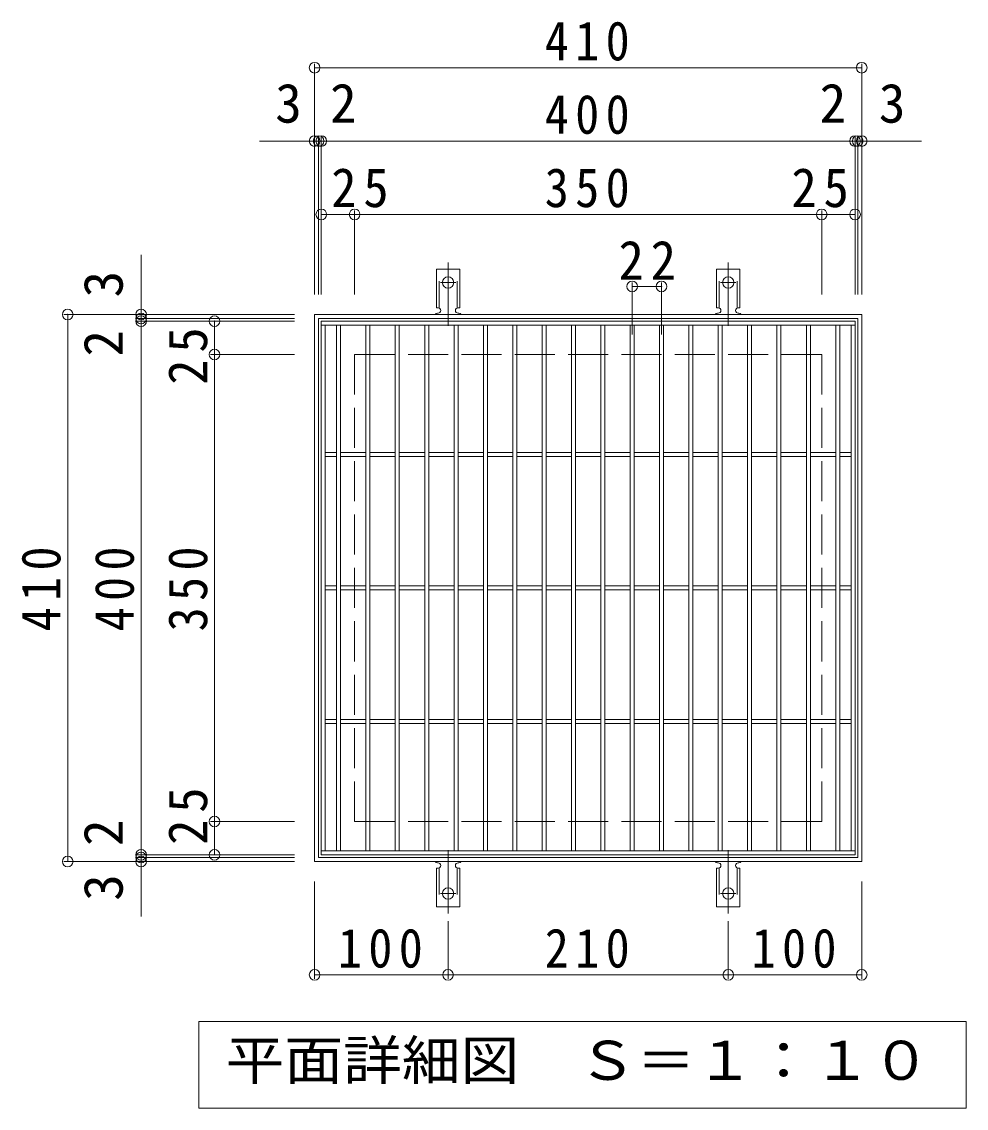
# Model space of a CAD drawing. Units: millimetres, scale not verified. Extents: x -1607 to 1591, y -1376 to 1090.
# Drawn here: x -426 to 282, y 276 to 1090 of the extents above; entities that cross this region are included whole.
import ezdxf
from ezdxf.enums import TextEntityAlignment as Align

# ---------------------------------------------------------------- set-up
doc = ezdxf.new("R2010")
doc.units = ezdxf.units.MM
doc.header["$LTSCALE"] = 10
doc.header["$PDMODE"] = 32
doc.header["$PDSIZE"] = 8
for name, pattern in [('CHAIN2', [12, 9, -1, 1, -1]), ('DASHED2', [3, 2, -1]), ('DASHED3', [4, 3, -1])]:
    doc.linetypes.add(name, pattern=pattern)
for name, color, linetype, lineweight in [('C-1', 2, 'Continuous', 9), ('C-2', 3, 'Continuous', 9), ('C-4', 7, 'Continuous', 9), ('C-5', 7, 'Continuous', 9), ('C-A', 3, 'Continuous', 9)]:
    doc.layers.add(name, color=color, linetype=linetype, lineweight=lineweight)
doc.styles.add('ＭＳ ゴシック', font='')
doc.styles.get('ＭＳ ゴシック').set_extended_font_data('MS Gothic')

msp = doc.modelspace()

# ---------------------------------------------------------------- linework, layer by layer
at = {"layer": 'C-1'}
for points in [[(-206.46, 460.83), (-206.46, 870.83), (203.54, 870.83), (203.54, 460.83)], [(-203.46, 463.83), (-203.46, 867.83), (200.54, 867.83), (200.54, 463.83)]]:
    msp.add_lwpolyline(points, close=True, dxfattribs=at)
at = {"layer": 'C-1', "linetype": 'DASHED3'}
msp.add_lwpolyline([(-176.46, 490.83), (-176.46, 840.83), (173.54, 840.83), (173.54, 490.83)], close=True, dxfattribs=at)
at = {"layer": 'C-2'}
for p, q in [((-201.46, 865.83), (-201.46, 465.83)), ((-201.46, 865.83), (198.54, 865.83)), ((198.54, 465.83), (198.54, 865.83)), ((-201.46, 862.83), (198.54, 862.83)), ((-198.46, 862.83), (-198.46, 468.83)), ((-189.96, 862.83), (-189.96, 468.83)), ((-186.96, 862.83), (-186.96, 468.83)), ((-167.96, 862.83), (-167.96, 468.83)), ((-164.96, 862.83), (-164.96, 468.83)), ((-145.96, 862.83), (-145.96, 468.83)), ((-142.96, 862.83), (-142.96, 468.83)), ((-123.96, 862.83), (-123.96, 468.83)), ((-120.96, 862.83), (-120.96, 468.83)), ((-101.96, 862.83), (-101.96, 468.83)), ((-98.96, 862.83), (-98.96, 468.83)), ((-79.96, 862.83), (-79.96, 468.83)), ((-76.96, 862.83), (-76.96, 468.83)), ((-57.96, 862.83), (-57.96, 468.83)), ((-54.96, 862.83), (-54.96, 468.83)), ((-35.96, 862.83), (-35.96, 468.83)), ((-32.96, 862.83), (-32.96, 468.83)), ((-13.96, 862.83), (-13.96, 468.83)), ((-10.96, 862.83), (-10.96, 468.83)), ((8.04, 862.83), (8.04, 468.83)), ((11.04, 862.83), (11.04, 468.83)), ((30.04, 862.83), (30.04, 468.83)), ((33.04, 862.83), (33.04, 468.83)), ((52.04, 862.83), (52.04, 468.83)), ((55.04, 862.83), (55.04, 468.83)), ((74.04, 862.83), (74.04, 468.83)), ((77.04, 862.83), (77.04, 468.83)), ((96.04, 862.83), (96.04, 468.83)), ((99.04, 862.83), (99.04, 468.83)), ((118.04, 862.83), (118.04, 468.83)), ((121.04, 862.83), (121.04, 468.83)), ((140.04, 862.83), (140.04, 468.83)), ((143.04, 862.83), (143.04, 468.83)), ((162.04, 862.83), (162.04, 468.83)), ((165.04, 862.83), (165.04, 468.83)), ((184.04, 862.83), (184.04, 468.83)), ((187.04, 862.83), (187.04, 468.83)), ((195.54, 862.83), (195.54, 468.83)), ((-189.96, 767.33), (-198.46, 767.33)), ((-167.96, 767.33), (-186.96, 767.33)), ((-145.96, 767.33), (-164.96, 767.33)), ((-123.96, 767.33), (-142.96, 767.33)), ((-101.96, 767.33), (-120.96, 767.33)), ((-79.96, 767.33), (-98.96, 767.33)), ((-57.96, 767.33), (-76.96, 767.33)), ((-35.96, 767.33), (-54.96, 767.33)), ((-13.96, 767.33), (-32.96, 767.33)), ((8.04, 767.33), (-10.96, 767.33)), ((30.04, 767.33), (11.04, 767.33)), ((52.04, 767.33), (33.04, 767.33)), ((74.04, 767.33), (55.04, 767.33)), ((96.04, 767.33), (77.04, 767.33)), ((118.04, 767.33), (99.04, 767.33)), ((140.04, 767.33), (121.04, 767.33)), ((162.04, 767.33), (143.04, 767.33)), ((184.04, 767.33), (165.04, 767.33)), ((195.54, 767.33), (187.04, 767.33)), ((-189.96, 764.33), (-198.46, 764.33)), ((-167.96, 764.33), (-186.96, 764.33)), ((-145.96, 764.33), (-164.96, 764.33)), ((-123.96, 764.33), (-142.96, 764.33)), ((-101.96, 764.33), (-120.96, 764.33)), ((-79.96, 764.33), (-98.96, 764.33)), ((-57.96, 764.33), (-76.96, 764.33)), ((-35.96, 764.33), (-54.96, 764.33)), ((-13.96, 764.33), (-32.96, 764.33)), ((8.04, 764.33), (-10.96, 764.33)), ((30.04, 764.33), (11.04, 764.33)), ((52.04, 764.33), (33.04, 764.33)), ((74.04, 764.33), (55.04, 764.33)), ((96.04, 764.33), (77.04, 764.33)), ((118.04, 764.33), (99.04, 764.33)), ((140.04, 764.33), (121.04, 764.33)), ((162.04, 764.33), (143.04, 764.33)), ((184.04, 764.33), (165.04, 764.33)), ((195.54, 764.33), (187.04, 764.33)), ((-189.96, 667.33), (-198.46, 667.33)), ((-189.96, 664.33), (-198.46, 664.33)), ((-167.96, 667.33), (-186.96, 667.33)), ((-167.96, 664.33), (-186.96, 664.33)), ((-145.96, 667.33), (-164.96, 667.33)), ((-145.96, 664.33), (-164.96, 664.33)), ((-123.96, 667.33), (-142.96, 667.33)), ((-123.96, 664.33), (-142.96, 664.33)), ((-101.96, 667.33), (-120.96, 667.33)), ((-101.96, 664.33), (-120.96, 664.33)), ((-79.96, 667.33), (-98.96, 667.33)), ((-79.96, 664.33), (-98.96, 664.33)), ((-57.96, 667.33), (-76.96, 667.33)), ((-57.96, 664.33), (-76.96, 664.33)), ((-35.96, 667.33), (-54.96, 667.33)), ((-35.96, 664.33), (-54.96, 664.33)), ((-13.96, 667.33), (-32.96, 667.33)), ((-13.96, 664.33), (-32.96, 664.33)), ((8.04, 667.33), (-10.96, 667.33)), ((8.04, 664.33), (-10.96, 664.33)), ((30.04, 667.33), (11.04, 667.33)), ((30.04, 664.33), (11.04, 664.33)), ((52.04, 667.33), (33.04, 667.33)), ((52.04, 664.33), (33.04, 664.33)), ((74.04, 667.33), (55.04, 667.33)), ((74.04, 664.33), (55.04, 664.33)), ((96.04, 667.33), (77.04, 667.33)), ((96.04, 664.33), (77.04, 664.33)), ((118.04, 667.33), (99.04, 667.33)), ((118.04, 664.33), (99.04, 664.33)), ((140.04, 667.33), (121.04, 667.33)), ((140.04, 664.33), (121.04, 664.33)), ((162.04, 667.33), (143.04, 667.33)), ((162.04, 664.33), (143.04, 664.33)), ((184.04, 667.33), (165.04, 667.33)), ((184.04, 664.33), (165.04, 664.33)), ((195.54, 667.33), (187.04, 667.33)), ((195.54, 664.33), (187.04, 664.33)), ((-189.96, 567.33), (-198.46, 567.33)), ((-189.96, 564.33), (-198.46, 564.33)), ((-167.96, 567.33), (-186.96, 567.33)), ((-167.96, 564.33), (-186.96, 564.33)), ((-145.96, 567.33), (-164.96, 567.33)), ((-145.96, 564.33), (-164.96, 564.33)), ((-123.96, 567.33), (-142.96, 567.33)), ((-123.96, 564.33), (-142.96, 564.33)), ((-101.96, 567.33), (-120.96, 567.33)), ((-101.96, 564.33), (-120.96, 564.33)), ((-79.96, 567.33), (-98.96, 567.33)), ((-79.96, 564.33), (-98.96, 564.33)), ((-57.96, 567.33), (-76.96, 567.33)), ((-57.96, 564.33), (-76.96, 564.33)), ((-35.96, 567.33), (-54.96, 567.33)), ((-35.96, 564.33), (-54.96, 564.33)), ((-13.96, 567.33), (-32.96, 567.33)), ((-13.96, 564.33), (-32.96, 564.33)), ((8.04, 567.33), (-10.96, 567.33)), ((8.04, 564.33), (-10.96, 564.33)), ((30.04, 567.33), (11.04, 567.33)), ((30.04, 564.33), (11.04, 564.33)), ((52.04, 567.33), (33.04, 567.33)), ((52.04, 564.33), (33.04, 564.33)), ((74.04, 567.33), (55.04, 567.33)), ((74.04, 564.33), (55.04, 564.33)), ((96.04, 567.33), (77.04, 567.33)), ((96.04, 564.33), (77.04, 564.33)), ((118.04, 567.33), (99.04, 567.33)), ((118.04, 564.33), (99.04, 564.33)), ((140.04, 567.33), (121.04, 567.33)), ((140.04, 564.33), (121.04, 564.33)), ((162.04, 567.33), (143.04, 567.33)), ((162.04, 564.33), (143.04, 564.33)), ((184.04, 567.33), (165.04, 567.33)), ((184.04, 564.33), (165.04, 564.33)), ((195.54, 567.33), (187.04, 567.33)), ((195.54, 564.33), (187.04, 564.33)), ((-201.46, 468.83), (198.54, 468.83)), ((-201.46, 465.83), (198.54, 465.83))]:
    msp.add_line(p, q, dxfattribs=at)
at = {"layer": 'C-4'}
for p, q in [((-206.46, 885.83), (-206.46, 1058.83)), ((203.54, 885.83), (203.54, 1058.83)), ((-206.46, 1055.83), (203.54, 1055.83)), ((-203.46, 885.83), (-203.46, 1003.83)), ((-201.46, 885.83), (-201.46, 1003.83)), ((198.54, 885.83), (198.54, 1003.83)), ((200.54, 885.83), (200.54, 1003.83)), ((-247.77, 1000.83), (248.29, 1000.83)), ((-201.46, 945.83), (198.54, 945.83)), ((-176.46, 885.83), (-176.46, 948.83)), ((173.54, 885.83), (173.54, 948.83)), ((-336.46, 419.52), (-336.46, 915.58)), ((31.54, 855.83), (31.54, 894.86)), ((31.54, 891.86), (53.54, 891.86)), ((53.54, 855.83), (53.54, 894.86)), ((-221.46, 870.83), (-394.46, 870.83)), ((-391.46, 460.83), (-391.46, 870.83)), ((-221.46, 867.83), (-339.46, 867.83)), ((-221.46, 865.83), (-339.46, 865.83)), ((-281.46, 465.83), (-281.46, 865.83)), ((-221.46, 840.83), (-284.46, 840.83)), ((-221.46, 490.83), (-284.46, 490.83)), ((-221.46, 465.83), (-339.46, 465.83)), ((-221.46, 460.83), (-394.46, 460.83)), ((-221.46, 463.83), (-339.46, 463.83)), ((-206.46, 445.83), (-206.46, 372.83)), ((203.54, 445.83), (203.54, 372.83)), ((-106.46, 416.12), (-106.46, 372.83)), ((103.54, 416.12), (103.54, 372.83)), ((-206.46, 375.83), (-106.46, 375.83)), ((-106.46, 375.83), (103.54, 375.83)), ((103.54, 375.83), (203.54, 375.83))]:
    msp.add_line(p, q, dxfattribs=at)
for p in [(-206.46, 1055.83), (203.54, 1055.83), (-206.46, 1000.83), (-203.46, 1000.83), (-201.46, 1000.83), (198.54, 1000.83), (200.54, 1000.83), (203.54, 1000.83), (-201.46, 945.83), (-176.46, 945.83), (173.54, 945.83), (198.54, 945.83), (31.54, 891.86), (53.54, 891.86), (-391.46, 870.83), (-336.46, 870.83), (-336.46, 867.83), (-336.46, 865.83), (-281.46, 865.83), (-281.46, 840.83), (-281.46, 490.83), (-391.46, 460.83), (-336.46, 465.83), (-336.46, 463.83), (-336.46, 460.83), (-281.46, 465.83), (-206.46, 375.83), (-106.46, 375.83), (103.54, 375.83), (203.54, 375.83)]:
    msp.add_point(p, dxfattribs=at)
at = {"layer": 'C-5'}
msp.add_lwpolyline([(-293.13, 275.83), (-293.13, 340.83), (281.87, 340.83), (281.87, 275.83)], close=True, dxfattribs=at)
at = {"layer": 'C-A'}
for p, q in [((-115.21, 875.83), (-115.21, 904.83)), ((-97.71, 904.83), (-115.21, 904.83)), ((-97.71, 875.83), (-97.71, 904.83)), ((94.79, 875.83), (94.79, 904.83)), ((112.29, 904.83), (94.79, 904.83)), ((112.29, 875.83), (112.29, 904.83)), ((-115.21, 875.83), (-113.96, 875.83)), ((-114.46, 871.83), (-113.96, 871.83)), ((-97.71, 875.83), (-98.96, 875.83)), ((-98.96, 871.83), (-98.45, 871.83)), ((94.79, 875.83), (96.04, 875.83)), ((95.54, 871.83), (96.04, 871.83)), ((112.29, 875.83), (111.04, 875.83)), ((111.04, 871.83), (111.55, 871.83)), ((-114.46, 459.83), (-113.96, 459.83)), ((-98.96, 459.83), (-98.45, 459.83)), ((95.54, 459.83), (96.04, 459.83)), ((111.04, 459.83), (111.55, 459.83)), ((-115.21, 455.83), (-113.96, 455.83)), ((-115.21, 455.83), (-115.21, 426.83)), ((-97.71, 455.83), (-98.96, 455.83)), ((-97.71, 455.83), (-97.71, 426.83)), ((94.79, 455.83), (96.04, 455.83)), ((94.79, 455.83), (94.79, 426.83)), ((112.29, 455.83), (111.04, 455.83)), ((112.29, 455.83), (112.29, 426.83)), ((-97.71, 426.83), (-115.21, 426.83)), ((112.29, 426.83), (94.79, 426.83))]:
    msp.add_line(p, q, dxfattribs=at)
at = {"layer": 'C-A', "linetype": 'DASHED2'}
for p, q in [((-113.21, 875.69), (-113.21, 904.83)), ((-99.71, 875.69), (-99.71, 904.83)), ((96.79, 875.69), (96.79, 904.83)), ((110.29, 875.69), (110.29, 904.83)), ((-113.21, 455.98), (-113.21, 426.83)), ((-99.71, 455.98), (-99.71, 426.83)), ((96.79, 455.98), (96.79, 426.83)), ((110.29, 455.98), (110.29, 426.83))]:
    msp.add_line(p, q, dxfattribs=at)
at = {"layer": 'C-A', "color": 7, "linetype": 'CHAIN2'}
for p, q in [((-106.46, 862.36), (-106.46, 909.77)), ((103.54, 862.36), (103.54, 909.77)), ((-112.23, 894.83), (-100.68, 894.83)), ((97.77, 894.83), (109.32, 894.83)), ((-106.46, 469.3), (-106.46, 421.9)), ((103.54, 469.3), (103.54, 421.9)), ((-112.23, 436.83), (-100.68, 436.83)), ((97.77, 436.83), (109.32, 436.83))]:
    msp.add_line(p, q, dxfattribs=at)
at = {"layer": 'C-A'}
for centre in [(-106.46, 894.83), (103.54, 894.83), (-106.46, 436.83), (103.54, 436.83)]:
    msp.add_circle(centre, 4.25, dxfattribs=at)
for centre, start, end in [((-114.46, 869.83), 90.27596, 150.00047), ((-113.96, 873.83), 270, 90), ((-98.96, 873.83), 90, 269.8667), ((-98.46, 869.83), 29.99927, 89.75836), ((95.54, 869.83), 90.27596, 150.00047), ((96.04, 873.83), 270, 90), ((111.04, 873.83), 90, 269.8667), ((111.54, 869.83), 29.99927, 89.75836), ((-114.46, 461.83), 209.99951, 269.72403), ((-113.96, 457.83), 270, 90), ((-98.96, 457.83), 90.13329, 270), ((-98.46, 461.83), 270.24162, 330.00072), ((95.54, 461.83), 209.99951, 269.72403), ((96.04, 457.83), 270, 90), ((111.04, 457.83), 90.13329, 270), ((111.54, 461.83), 270.24162, 330.00072)]:
    msp.add_arc(centre, 2, start, end, dxfattribs=at)

# ---------------------------------------------------------------- texts
at = {"layer": 'C-4', "color": 2, "style": 'ＭＳ ゴシック'}
for s, p in [('3', (-235.98, 1005.83)), ('2', (-194.88, 1005.83)), ('2', (171.98, 1005.83)), ('3', (216.31, 1005.83))]:
    msp.add_text(s, height=29.33, dxfattribs=at).set_placement(p, align=Align.BOTTOM_LEFT)
for s, p in [('3', (-341.46, 883.6)), ('2', (-341.46, 839.27)), ('2', (-341.46, 472.41)), ('3', (-341.46, 431.31))]:
    msp.add_text(s, height=29.33, rotation=90, dxfattribs=at).set_placement(p, align=Align.BOTTOM_LEFT)
at = {"layer": 'C-4', "color": 2, "char_height": 29.33, "attachment_point": 7, "style": 'ＭＳ ゴシック'}
for s, insert in [('\\T1.27;\\W0.9;410', (-33.96, 1060.83)), ('\\T1.27;\\W0.9;400', (-33.96, 1005.83)), ('\\T1.27;\\W0.95;25', (-193.99, 950.83)), ('\\T1.27;\\W0.9;350', (-33.96, 950.83)), ('\\T1.27;\\W0.95;25', (150.86, 950.83)), ('\\T1.27;\\W0.95;22', (21.29, 896.86)), ('\\T1.27;\\W0.9;100', (-188.96, 380.83)), ('\\T1.27;\\W0.9;210', (-33.96, 380.83)), ('\\T1.27;\\W0.9;100', (121.04, 380.83))]:
    msp.add_mtext(s, dxfattribs=dict(at, insert=insert))
at = {"layer": 'C-4', "color": 2, "char_height": 29.33, "attachment_point": 7, "rotation": 90, "style": 'ＭＳ ゴシック'}
for s, insert in [('\\T1.27;\\W0.95;25', (-286.46, 818.15)), ('\\T1.27;\\W0.9;410', (-396.46, 633.33)), ('\\T1.27;\\W0.9;400', (-341.46, 633.33)), ('\\T1.27;\\W0.9;350', (-286.46, 633.33)), ('\\T1.27;\\W0.95;25', (-286.46, 473.3))]:
    msp.add_mtext(s, dxfattribs=dict(at, insert=insert))
at = {"layer": 'C-5', "color": 2, "style": 'ＭＳ ゴシック', "width": 1.1}
msp.add_text('平面詳細図\u3000Ｓ＝１：１０', height=29.33, dxfattribs=at).set_placement((-273.13, 288.33), align=Align.BOTTOM_LEFT)

doc.saveas('drawing.dxf')
